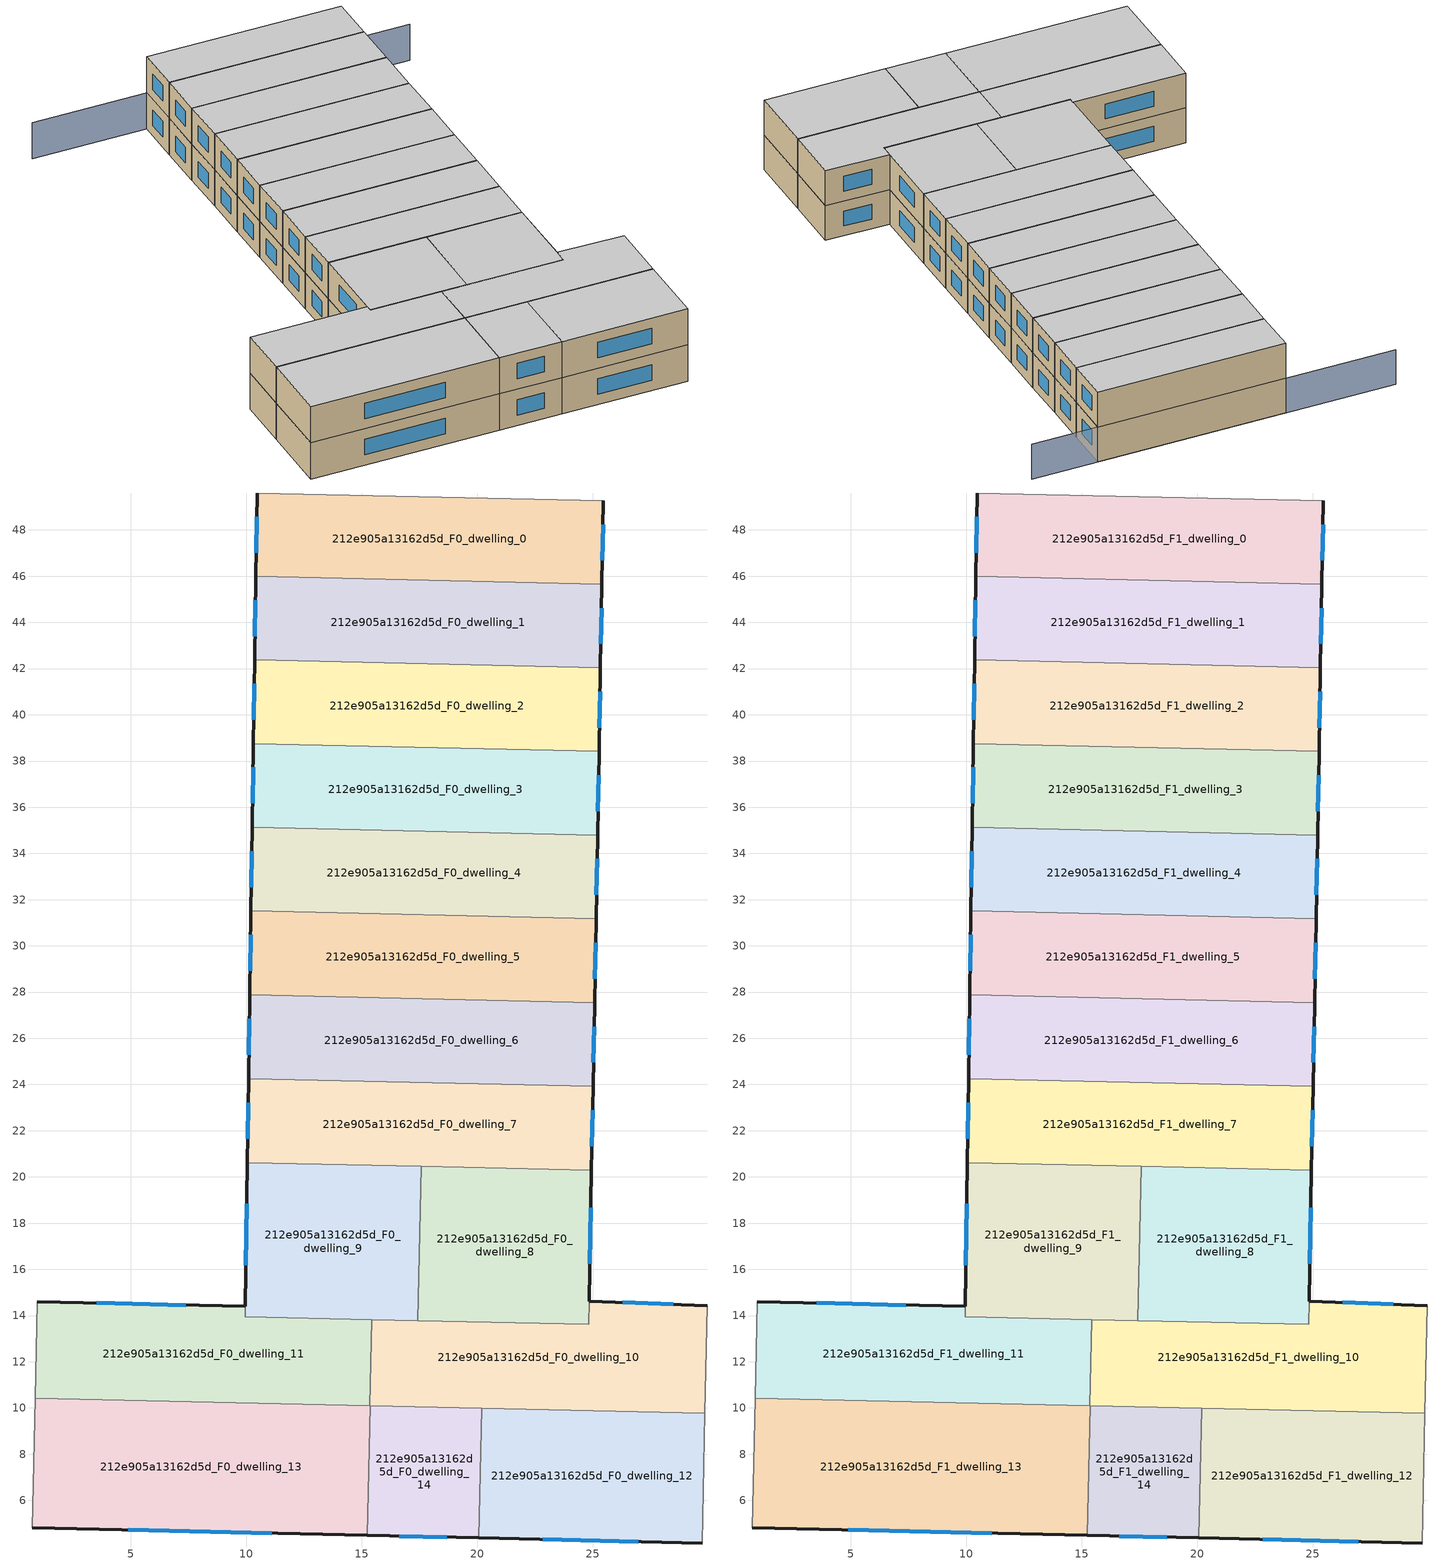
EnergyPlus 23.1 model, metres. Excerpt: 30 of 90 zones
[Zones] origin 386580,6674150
212e905a13162d5d_F0_dwelling_0
 floor ground (EU_floor_Construction): 25.47,49.26 25.4,45.65 10.42,45.99 10.47,49.6 z0
 wall outside (EU_wall_Construction): 10.47,49.6 10.42,45.99 / 25.4,45.65 25.47,49.26 z0:3
 wall to 212e905a13162d5d_F0_dwelling_1 (EU_wall_Construction): 10.42,45.99 25.4,45.65 z0:3
 wall adiabatic (EU_wall_Construction): 25.47,49.26 10.47,49.6 z0:3
 window (EU_Window_Construction): 10.46,48.57 10.43,47.02 / 25.42,46.68 25.45,48.23 z0.86:2.14
212e905a13162d5d_F0_dwelling_1
 floor ground (EU_floor_Construction): 25.4,45.65 25.34,42.03 10.37,42.37 10.42,45.99 z0
 wall outside (EU_wall_Construction): 10.42,45.99 10.37,42.37 / 25.34,42.03 25.4,45.65 z0:3
 wall to 212e905a13162d5d_F0_dwelling_2 (EU_wall_Construction): 10.37,42.37 25.34,42.03 z0:3
 window (EU_Window_Construction): 10.4,44.96 10.38,43.41 / 25.35,43.07 25.38,44.62 z0.86:2.14
212e905a13162d5d_F0_dwelling_10
 floor ground (EU_floor_Construction): 29.95,14.42 29.85,9.76 15.36,10.09 15.44,13.83 24.83,13.61 24.84,14.63 z0
 wall outside (EU_wall_Construction): 29.95,14.42 24.84,14.63 z0:3
 wall to 212e905a13162d5d_F0_dwelling_11 (EU_wall_Construction): 15.44,13.83 15.36,10.09 z0:3
 wall adiabatic (EU_wall_Construction): 29.85,9.76 29.95,14.42 z0:3
 wall to 212e905a13162d5d_F0_dwelling_12 (EU_wall_Construction): 20.2,9.98 29.85,9.76 z0:3
 wall to 212e905a13162d5d_F0_dwelling_8 (EU_wall_Construction): 24.82,13.61 17.44,13.78 / 24.84,14.63 24.83,13.61 z0:3
 wall to 212e905a13162d5d_F0_dwelling_14 (EU_wall_Construction): 15.36,10.09 20.2,9.98 z0:3
 wall to 212e905a13162d5d_F0_dwelling_9 (EU_wall_Construction): 17.44,13.78 15.44,13.83 z0:3
 window (EU_Window_Construction): 28.49,14.48 26.3,14.57 z0.86:2.14
212e905a13162d5d_F0_dwelling_11
 floor ground (EU_floor_Construction): 15.44,13.83 15.36,10.09 0.87,10.42 0.96,14.61 9.96,14.4 9.95,13.95 z0
 wall outside (EU_wall_Construction): 9.96,14.4 0.96,14.61 z0:3
 wall adiabatic (EU_wall_Construction): 0.96,14.61 0.87,10.42 z0:3
 wall to 212e905a13162d5d_F0_dwelling_9 (EU_wall_Construction): 9.95,13.95 9.96,14.4 / 15.44,13.83 9.96,13.95 z0:3
 wall to 212e905a13162d5d_F0_dwelling_13 (EU_wall_Construction): 0.87,10.42 15.36,10.09 z0:3
 window (EU_Window_Construction): 7.39,14.46 3.53,14.55 z0.86:2.14
212e905a13162d5d_F0_dwelling_12
 floor ground (EU_floor_Construction): 29.85,9.76 29.73,4.16 20.07,4.38 20.2,9.98 z0
 wall outside (EU_wall_Construction): 20.07,4.38 29.73,4.16 z0:3
 wall to 212e905a13162d5d_F0_dwelling_14 (EU_wall_Construction): 20.2,9.98 20.07,4.38 z0:3
 wall adiabatic (EU_wall_Construction): 29.73,4.16 29.85,9.76 z0:3
 window (EU_Window_Construction): 22.83,4.31 26.97,4.22 z0.86:2.14
212e905a13162d5d_F0_dwelling_13
 floor ground (EU_floor_Construction): 15.36,10.09 15.24,4.49 0.75,4.82 0.87,10.42 z0
 wall outside (EU_wall_Construction): 0.75,4.82 15.24,4.49 z0:3
 wall adiabatic (EU_wall_Construction): 0.87,10.42 0.75,4.82 z0:3
 wall to 212e905a13162d5d_F0_dwelling_14 (EU_wall_Construction): 15.24,4.49 15.36,10.09 z0:3
 window (EU_Window_Construction): 4.89,4.73 11.1,4.58 z0.86:2.14
212e905a13162d5d_F0_dwelling_14
 floor ground (EU_floor_Construction): 20.2,9.98 20.07,4.38 15.24,4.49 15.36,10.09 z0
 wall outside (EU_wall_Construction): 15.24,4.49 20.07,4.38 z0:3
 window (EU_Window_Construction): 16.62,4.46 18.69,4.41 z0.86:2.14
212e905a13162d5d_F0_dwelling_2
 floor ground (EU_floor_Construction): 25.34,42.03 25.27,38.42 10.31,38.76 10.37,42.37 z0
 wall outside (EU_wall_Construction): 10.37,42.37 10.31,38.76 / 25.27,38.42 25.34,42.03 z0:3
 wall to 212e905a13162d5d_F0_dwelling_3 (EU_wall_Construction): 10.31,38.76 25.27,38.42 z0:3
 window (EU_Window_Construction): 10.35,41.34 10.33,39.79 / 25.29,39.45 25.32,41 z0.86:2.14
212e905a13162d5d_F0_dwelling_3
 floor ground (EU_floor_Construction): 25.27,38.42 25.21,34.79 10.26,35.13 10.31,38.76 z0
 wall outside (EU_wall_Construction): 10.31,38.76 10.26,35.13 / 25.21,34.79 25.27,38.42 z0:3
 wall to 212e905a13162d5d_F0_dwelling_4 (EU_wall_Construction): 10.26,35.13 25.21,34.79 z0:3
 window (EU_Window_Construction): 10.3,37.72 10.28,36.17 / 25.23,35.83 25.25,37.38 z0.86:2.14
212e905a13162d5d_F0_dwelling_4
 floor ground (EU_floor_Construction): 25.21,34.79 25.14,31.17 10.21,31.51 10.26,35.13 z0
 wall outside (EU_wall_Construction): 10.26,35.13 10.21,31.51 / 25.14,31.17 25.21,34.79 z0:3
 wall to 212e905a13162d5d_F0_dwelling_5 (EU_wall_Construction): 10.21,31.51 25.14,31.17 z0:3
 window (EU_Window_Construction): 10.25,34.1 10.22,32.55 / 25.16,32.21 25.19,33.76 z0.86:2.14
212e905a13162d5d_F0_dwelling_5
 floor ground (EU_floor_Construction): 25.14,31.17 25.08,27.55 10.16,27.88 10.21,31.51 z0
 wall outside (EU_wall_Construction): 10.21,31.51 10.16,27.88 / 25.08,27.55 25.14,31.17 z0:3
 wall to 212e905a13162d5d_F0_dwelling_6 (EU_wall_Construction): 10.16,27.88 25.08,27.55 z0:3
 window (EU_Window_Construction): 10.19,30.48 10.17,28.92 / 25.1,28.58 25.12,30.14 z0.86:2.14
212e905a13162d5d_F0_dwelling_6
 floor ground (EU_floor_Construction): 25.08,27.55 25.01,23.92 10.1,24.25 10.16,27.88 z0
 wall outside (EU_wall_Construction): 10.16,27.88 10.1,24.25 / 25.01,23.92 25.08,27.55 z0:3
 wall to 212e905a13162d5d_F0_dwelling_7 (EU_wall_Construction): 10.1,24.25 25.01,23.92 z0:3
 window (EU_Window_Construction): 10.14,26.85 10.12,25.29 / 25.03,24.95 25.06,26.51 z0.86:2.14
212e905a13162d5d_F0_dwelling_7
 floor ground (EU_floor_Construction): 25.01,23.92 24.95,20.28 10.05,20.62 10.1,24.25 z0
 wall outside (EU_wall_Construction): 10.1,24.25 10.05,20.62 / 24.95,20.28 25.01,23.92 z0:3
 wall to 212e905a13162d5d_F0_dwelling_9 (EU_wall_Construction): 10.05,20.62 17.59,20.45 z0:3
 wall to 212e905a13162d5d_F0_dwelling_8 (EU_wall_Construction): 17.59,20.45 24.95,20.28 z0:3
 window (EU_Window_Construction): 10.09,23.22 10.06,21.66 / 24.96,21.32 24.99,22.88 z0.86:2.14
212e905a13162d5d_F0_dwelling_8
 floor ground (EU_floor_Construction): 24.95,20.28 24.82,13.61 17.44,13.78 17.59,20.45 z0
 wall outside (EU_wall_Construction): 24.85,14.63 24.95,20.28 z0:3
 wall to 212e905a13162d5d_F0_dwelling_9 (EU_wall_Construction): 17.59,20.45 17.44,13.78 z0:3
 window (EU_Window_Construction): 24.87,16.24 24.92,18.67 z0.86:2.14
212e905a13162d5d_F0_dwelling_9
 floor ground (EU_floor_Construction): 17.59,20.45 17.44,13.78 9.96,13.95 10.05,20.62 z0
 wall outside (EU_wall_Construction): 10.05,20.62 9.96,14.4 z0:3
 window (EU_Window_Construction): 10.02,18.84 9.99,16.18 z0.86:2.14
212e905a13162d5d_F1_dwelling_0
 floor to 212e905a13162d5d_F0_dwelling_0 (EU_floor_Construction): 25.47,49.26 25.4,45.65 10.42,45.99 10.47,49.6 z3
 wall outside (EU_wall_Construction): 10.47,49.6 10.42,45.99 / 25.4,45.65 25.47,49.26 z3:6
 wall to 212e905a13162d5d_F1_dwelling_1 (EU_wall_Construction): 10.42,45.99 25.4,45.65 z3:6
 wall adiabatic (EU_wall_Construction): 25.47,49.26 10.47,49.6 z3:6
 window (EU_Window_Construction): 10.46,48.57 10.43,47.02 / 25.42,46.68 25.45,48.23 z3.86:5.14
 ceiling to 212e905a13162d5d_F2_dwelling_0 (EU_floor_Construction): 25.4,45.65 25.47,49.26 10.47,49.6 10.42,45.99 z6
212e905a13162d5d_F1_dwelling_1
 floor to 212e905a13162d5d_F0_dwelling_1 (EU_floor_Construction): 25.4,45.65 25.34,42.03 10.37,42.37 10.42,45.99 z3
 wall outside (EU_wall_Construction): 10.42,45.99 10.37,42.37 / 25.34,42.03 25.4,45.65 z3:6
 wall to 212e905a13162d5d_F1_dwelling_2 (EU_wall_Construction): 10.37,42.37 25.34,42.03 z3:6
 window (EU_Window_Construction): 10.4,44.96 10.38,43.41 / 25.35,43.07 25.38,44.62 z3.86:5.14
 ceiling to 212e905a13162d5d_F2_dwelling_1 (EU_floor_Construction): 25.34,42.03 25.4,45.65 10.42,45.99 10.37,42.37 z6
212e905a13162d5d_F1_dwelling_10
 floor to 212e905a13162d5d_F0_dwelling_10 (EU_floor_Construction): 29.95,14.42 29.85,9.76 15.36,10.09 15.44,13.83 24.83,13.61 24.84,14.63 z3
 wall outside (EU_wall_Construction): 29.95,14.42 24.84,14.63 z3:6
 wall to 212e905a13162d5d_F1_dwelling_11 (EU_wall_Construction): 15.44,13.83 15.36,10.09 z3:6
 wall adiabatic (EU_wall_Construction): 29.85,9.76 29.95,14.42 z3:6
 wall to 212e905a13162d5d_F1_dwelling_12 (EU_wall_Construction): 20.2,9.98 29.85,9.76 z3:6
 wall to 212e905a13162d5d_F1_dwelling_8 (EU_wall_Construction): 24.82,13.61 17.44,13.78 / 24.84,14.63 24.83,13.61 z3:6
 wall to 212e905a13162d5d_F1_dwelling_14 (EU_wall_Construction): 15.36,10.09 20.2,9.98 z3:6
 wall to 212e905a13162d5d_F1_dwelling_9 (EU_wall_Construction): 17.44,13.78 15.44,13.83 z3:6
 window (EU_Window_Construction): 28.49,14.48 26.3,14.57 z3.86:5.14
 ceiling to 212e905a13162d5d_F2_dwelling_10 (EU_floor_Construction): 29.85,9.76 29.95,14.42 24.84,14.63 24.83,13.61 15.44,13.83 15.36,10.09 z6
212e905a13162d5d_F1_dwelling_11
 floor to 212e905a13162d5d_F0_dwelling_11 (EU_floor_Construction): 15.44,13.83 15.36,10.09 0.87,10.42 0.96,14.61 9.96,14.4 9.95,13.95 z3
 wall outside (EU_wall_Construction): 9.96,14.4 0.96,14.61 z3:6
 wall adiabatic (EU_wall_Construction): 0.96,14.61 0.87,10.42 z3:6
 wall to 212e905a13162d5d_F1_dwelling_9 (EU_wall_Construction): 9.95,13.95 9.96,14.4 / 15.44,13.83 9.96,13.95 z3:6
 wall to 212e905a13162d5d_F1_dwelling_13 (EU_wall_Construction): 0.87,10.42 15.36,10.09 z3:6
 window (EU_Window_Construction): 7.39,14.46 3.53,14.55 z3.86:5.14
 ceiling to 212e905a13162d5d_F2_dwelling_11 (EU_floor_Construction): 15.36,10.09 15.44,13.83 9.95,13.95 9.96,14.4 0.96,14.61 0.87,10.42 z6
212e905a13162d5d_F1_dwelling_12
 floor to 212e905a13162d5d_F0_dwelling_12 (EU_floor_Construction): 29.85,9.76 29.73,4.16 20.07,4.38 20.2,9.98 z3
 wall outside (EU_wall_Construction): 20.07,4.38 29.73,4.16 z3:6
 wall to 212e905a13162d5d_F1_dwelling_14 (EU_wall_Construction): 20.2,9.98 20.07,4.38 z3:6
 wall adiabatic (EU_wall_Construction): 29.73,4.16 29.85,9.76 z3:6
 window (EU_Window_Construction): 22.83,4.31 26.97,4.22 z3.86:5.14
 ceiling to 212e905a13162d5d_F2_dwelling_12 (EU_floor_Construction): 29.73,4.16 29.85,9.76 20.2,9.98 20.07,4.38 z6
212e905a13162d5d_F1_dwelling_13
 floor to 212e905a13162d5d_F0_dwelling_13 (EU_floor_Construction): 15.36,10.09 15.24,4.49 0.75,4.82 0.87,10.42 z3
 wall outside (EU_wall_Construction): 0.75,4.82 15.24,4.49 z3:6
 wall adiabatic (EU_wall_Construction): 0.87,10.42 0.75,4.82 z3:6
 wall to 212e905a13162d5d_F1_dwelling_14 (EU_wall_Construction): 15.24,4.49 15.36,10.09 z3:6
 window (EU_Window_Construction): 4.89,4.73 11.1,4.58 z3.86:5.14
 ceiling to 212e905a13162d5d_F2_dwelling_13 (EU_floor_Construction): 15.24,4.49 15.36,10.09 0.87,10.42 0.75,4.82 z6
212e905a13162d5d_F1_dwelling_14
 floor to 212e905a13162d5d_F0_dwelling_14 (EU_floor_Construction): 20.2,9.98 20.07,4.38 15.24,4.49 15.36,10.09 z3
 wall outside (EU_wall_Construction): 15.24,4.49 20.07,4.38 z3:6
 window (EU_Window_Construction): 16.62,4.46 18.69,4.41 z3.86:5.14
 ceiling to 212e905a13162d5d_F2_dwelling_14 (EU_floor_Construction): 20.07,4.38 20.2,9.98 15.36,10.09 15.24,4.49 z6
212e905a13162d5d_F1_dwelling_2
 floor to 212e905a13162d5d_F0_dwelling_2 (EU_floor_Construction): 25.34,42.03 25.27,38.42 10.31,38.76 10.37,42.37 z3
 wall outside (EU_wall_Construction): 10.37,42.37 10.31,38.76 / 25.27,38.42 25.34,42.03 z3:6
 wall to 212e905a13162d5d_F1_dwelling_3 (EU_wall_Construction): 10.31,38.76 25.27,38.42 z3:6
 window (EU_Window_Construction): 10.35,41.34 10.33,39.79 / 25.29,39.45 25.32,41 z3.86:5.14
 ceiling to 212e905a13162d5d_F2_dwelling_2 (EU_floor_Construction): 25.27,38.42 25.34,42.03 10.37,42.37 10.31,38.76 z6
212e905a13162d5d_F1_dwelling_3
 floor to 212e905a13162d5d_F0_dwelling_3 (EU_floor_Construction): 25.27,38.42 25.21,34.79 10.26,35.13 10.31,38.76 z3
 wall outside (EU_wall_Construction): 10.31,38.76 10.26,35.13 / 25.21,34.79 25.27,38.42 z3:6
 wall to 212e905a13162d5d_F1_dwelling_4 (EU_wall_Construction): 10.26,35.13 25.21,34.79 z3:6
 window (EU_Window_Construction): 10.3,37.72 10.28,36.17 / 25.23,35.83 25.25,37.38 z3.86:5.14
 ceiling to 212e905a13162d5d_F2_dwelling_3 (EU_floor_Construction): 25.21,34.79 25.27,38.42 10.31,38.76 10.26,35.13 z6
212e905a13162d5d_F1_dwelling_4
 floor to 212e905a13162d5d_F0_dwelling_4 (EU_floor_Construction): 25.21,34.79 25.14,31.17 10.21,31.51 10.26,35.13 z3
 wall outside (EU_wall_Construction): 10.26,35.13 10.21,31.51 / 25.14,31.17 25.21,34.79 z3:6
 wall to 212e905a13162d5d_F1_dwelling_5 (EU_wall_Construction): 10.21,31.51 25.14,31.17 z3:6
 window (EU_Window_Construction): 10.25,34.1 10.22,32.55 / 25.16,32.21 25.19,33.76 z3.86:5.14
 ceiling to 212e905a13162d5d_F2_dwelling_4 (EU_floor_Construction): 25.14,31.17 25.21,34.79 10.26,35.13 10.21,31.51 z6
212e905a13162d5d_F1_dwelling_5
 floor to 212e905a13162d5d_F0_dwelling_5 (EU_floor_Construction): 25.14,31.17 25.08,27.55 10.16,27.88 10.21,31.51 z3
 wall outside (EU_wall_Construction): 10.21,31.51 10.16,27.88 / 25.08,27.55 25.14,31.17 z3:6
 wall to 212e905a13162d5d_F1_dwelling_6 (EU_wall_Construction): 10.16,27.88 25.08,27.55 z3:6
 window (EU_Window_Construction): 10.19,30.48 10.17,28.92 / 25.1,28.58 25.12,30.14 z3.86:5.14
 ceiling to 212e905a13162d5d_F2_dwelling_5 (EU_floor_Construction): 25.08,27.55 25.14,31.17 10.21,31.51 10.16,27.88 z6
212e905a13162d5d_F1_dwelling_6
 floor to 212e905a13162d5d_F0_dwelling_6 (EU_floor_Construction): 25.08,27.55 25.01,23.92 10.1,24.25 10.16,27.88 z3
 wall outside (EU_wall_Construction): 10.16,27.88 10.1,24.25 / 25.01,23.92 25.08,27.55 z3:6
 wall to 212e905a13162d5d_F1_dwelling_7 (EU_wall_Construction): 10.1,24.25 25.01,23.92 z3:6
 window (EU_Window_Construction): 10.14,26.85 10.12,25.29 / 25.03,24.95 25.06,26.51 z3.86:5.14
 ceiling to 212e905a13162d5d_F2_dwelling_6 (EU_floor_Construction): 25.01,23.92 25.08,27.55 10.16,27.88 10.1,24.25 z6
212e905a13162d5d_F1_dwelling_7
 floor to 212e905a13162d5d_F0_dwelling_7 (EU_floor_Construction): 25.01,23.92 24.95,20.28 10.05,20.62 10.1,24.25 z3
 wall outside (EU_wall_Construction): 10.1,24.25 10.05,20.62 / 24.95,20.28 25.01,23.92 z3:6
 wall to 212e905a13162d5d_F1_dwelling_9 (EU_wall_Construction): 10.05,20.62 17.59,20.45 z3:6
 wall to 212e905a13162d5d_F1_dwelling_8 (EU_wall_Construction): 17.59,20.45 24.95,20.28 z3:6
 window (EU_Window_Construction): 10.09,23.22 10.06,21.66 / 24.96,21.32 24.99,22.88 z3.86:5.14
 ceiling to 212e905a13162d5d_F2_dwelling_7 (EU_floor_Construction): 24.95,20.28 25.01,23.92 10.1,24.25 10.05,20.62 z6
212e905a13162d5d_F1_dwelling_8
 floor to 212e905a13162d5d_F0_dwelling_8 (EU_floor_Construction): 24.95,20.28 24.82,13.61 17.44,13.78 17.59,20.45 z3
 wall outside (EU_wall_Construction): 24.85,14.63 24.95,20.28 z3:6
 wall to 212e905a13162d5d_F1_dwelling_9 (EU_wall_Construction): 17.59,20.45 17.44,13.78 z3:6
 window (EU_Window_Construction): 24.87,16.24 24.92,18.67 z3.86:5.14
 ceiling to 212e905a13162d5d_F2_dwelling_8 (EU_floor_Construction): 24.82,13.61 24.95,20.28 17.59,20.45 17.44,13.78 z6
212e905a13162d5d_F1_dwelling_9
 floor to 212e905a13162d5d_F0_dwelling_9 (EU_floor_Construction): 17.59,20.45 17.44,13.78 9.96,13.95 10.05,20.62 z3
 wall outside (EU_wall_Construction): 10.05,20.62 9.96,14.4 z3:6
 window (EU_Window_Construction): 10.02,18.84 9.99,16.18 z3.86:5.14
 ceiling to 212e905a13162d5d_F2_dwelling_9 (EU_floor_Construction): 17.44,13.78 17.59,20.45 10.05,20.62 9.96,13.95 z6
shading: 30.73,49.14 1.69,49.8 z0:3
[Building]
EU S2 Campaign: North Axis=0; Terrain=City; Solar Distribution=FullExterior
[Site:Location]
Helsinki-Vantaa.AP: Latitude=60.317; Longitude=24.963; Time Zone=2; Elevation=54.6
[SizingPeriod:WeatherFileDays]
AnnualSizingPeriod: Begin Month=1; Begin Day of Month=1; End Month=12; End Day of Month=31; Day of Week for Start Day=Monday; Use Weather File Daylight Saving Period=No; Use Weather File Rain and Snow Indicators=No
[MATERIAL]
EU_InternalMass_Material: Roughness=MediumRough; Thickness=0.1; Conductivity=1; Density=1800; Specific Heat=900; Thermal Absorptance=0.9; Solar Absorptance=0.7; Visible Absorptance=0.7
[MATERIAL:NOMASS] Roughness=MediumRough; Thermal Absorptance=0.9; Solar Absorptance=0.7; Visible Absorptance=0.7
Name | Thermal Resistance
EU_wall_NoMass | 1.10183
EU_floor_NoMass | 1.70606
[WINDOWMATERIAL:SIMPLEGLAZINGSYSTEM]
EU_Window_SimpleGlazing: UFactor=3.11035; Solar Heat Gain Coefficient=0.8; Visible Transmittance=0.8
[CONSTRUCTION]
EU_wall_Construction: EU_wall_NoMass
EU_floor_Construction: EU_floor_NoMass
EU_Window_Construction: EU_Window_SimpleGlazing
EU_InternalMass_Construction: EU_InternalMass_Material
[ZONE] Type=1; Multiplier=1; Ceiling Height=autocalculate; Floor Area=autocalculate; Part of Total Floor Area=Yes
Name | Volume
212e905a13162d5d_F0_dwelling_0; 212e905a13162d5d_F1_dwelling_0 | 162.437
212e905a13162d5d_F0_dwelling_1; 212e905a13162d5d_F1_dwelling_1 | 162.502
212e905a13162d5d_F0_dwelling_10; 212e905a13162d5d_F1_dwelling_10 | 177.281
212e905a13162d5d_F0_dwelling_11; 212e905a13162d5d_F1_dwelling_11 | 174.551
212e905a13162d5d_F0_dwelling_12; 212e905a13162d5d_F1_dwelling_12 | 162.447
212e905a13162d5d_F0_dwelling_13; 212e905a13162d5d_F1_dwelling_13 | 243.593
212e905a13162d5d_F0_dwelling_14; 212e905a13162d5d_F1_dwelling_14 | 81.2791
212e905a13162d5d_F0_dwelling_2; 212e905a13162d5d_F1_dwelling_2 | 162.439
212e905a13162d5d_F0_dwelling_3; 212e905a13162d5d_F1_dwelling_3 | 162.488
212e905a13162d5d_F0_dwelling_4; 212e905a13162d5d_F1_dwelling_4 | 162.444
212e905a13162d5d_F0_dwelling_5; 212e905a13162d5d_F1_dwelling_5 | 162.469
212e905a13162d5d_F0_dwelling_6; 212e905a13162d5d_F1_dwelling_6 | 162.495
212e905a13162d5d_F0_dwelling_7; 212e905a13162d5d_F1_dwelling_7 | 162.443
212e905a13162d5d_F0_dwelling_8; 212e905a13162d5d_F1_dwelling_8 | 147.595
212e905a13162d5d_F0_dwelling_9; 212e905a13162d5d_F1_dwelling_9 | 150.319
[INTERNALMASS] Construction=EU_InternalMass_Construction
Name | Zone or ZoneList | Surface Area
212e905a13162d5d_F0_dwelling_0_EU_InternalMass | 212e905a13162d5d_F0_dwelling_0 | 54.1454
212e905a13162d5d_F0_dwelling_1_EU_InternalMass | 212e905a13162d5d_F0_dwelling_1 | 54.1675
212e905a13162d5d_F0_dwelling_2_EU_InternalMass | 212e905a13162d5d_F0_dwelling_2 | 54.1465
212e905a13162d5d_F0_dwelling_3_EU_InternalMass | 212e905a13162d5d_F0_dwelling_3 | 54.1629
212e905a13162d5d_F0_dwelling_4_EU_InternalMass | 212e905a13162d5d_F0_dwelling_4 | 54.1477
212e905a13162d5d_F0_dwelling_5_EU_InternalMass | 212e905a13162d5d_F0_dwelling_5 | 54.1564
212e905a13162d5d_F0_dwelling_6_EU_InternalMass | 212e905a13162d5d_F0_dwelling_6 | 54.1651
212e905a13162d5d_F0_dwelling_7_EU_InternalMass | 212e905a13162d5d_F0_dwelling_7 | 54.1477
212e905a13162d5d_F0_dwelling_8_EU_InternalMass | 212e905a13162d5d_F0_dwelling_8 | 49.2141
212e905a13162d5d_F0_dwelling_9_EU_InternalMass | 212e905a13162d5d_F0_dwelling_9 | 50.1246
212e905a13162d5d_F0_dwelling_10_EU_InternalMass | 212e905a13162d5d_F0_dwelling_10 | 59.0933
212e905a13162d5d_F0_dwelling_11_EU_InternalMass | 212e905a13162d5d_F0_dwelling_11 | 58.183
212e905a13162d5d_F0_dwelling_12_EU_InternalMass | 212e905a13162d5d_F0_dwelling_12 | 54.1489
212e905a13162d5d_F0_dwelling_13_EU_InternalMass | 212e905a13162d5d_F0_dwelling_13 | 81.1975
212e905a13162d5d_F0_dwelling_14_EU_InternalMass | 212e905a13162d5d_F0_dwelling_14 | 27.1068
212e905a13162d5d_F1_dwelling_0_EU_InternalMass | 212e905a13162d5d_F1_dwelling_0 | 54.1454
212e905a13162d5d_F1_dwelling_1_EU_InternalMass | 212e905a13162d5d_F1_dwelling_1 | 54.1675
212e905a13162d5d_F1_dwelling_2_EU_InternalMass | 212e905a13162d5d_F1_dwelling_2 | 54.1465
212e905a13162d5d_F1_dwelling_3_EU_InternalMass | 212e905a13162d5d_F1_dwelling_3 | 54.1629
212e905a13162d5d_F1_dwelling_4_EU_InternalMass | 212e905a13162d5d_F1_dwelling_4 | 54.1477
212e905a13162d5d_F1_dwelling_5_EU_InternalMass | 212e905a13162d5d_F1_dwelling_5 | 54.1564
212e905a13162d5d_F1_dwelling_6_EU_InternalMass | 212e905a13162d5d_F1_dwelling_6 | 54.1651
212e905a13162d5d_F1_dwelling_7_EU_InternalMass | 212e905a13162d5d_F1_dwelling_7 | 54.1477
212e905a13162d5d_F1_dwelling_8_EU_InternalMass | 212e905a13162d5d_F1_dwelling_8 | 49.2141
212e905a13162d5d_F1_dwelling_9_EU_InternalMass | 212e905a13162d5d_F1_dwelling_9 | 50.1246
212e905a13162d5d_F1_dwelling_10_EU_InternalMass | 212e905a13162d5d_F1_dwelling_10 | 59.0933
212e905a13162d5d_F1_dwelling_11_EU_InternalMass | 212e905a13162d5d_F1_dwelling_11 | 58.183
212e905a13162d5d_F1_dwelling_12_EU_InternalMass | 212e905a13162d5d_F1_dwelling_12 | 54.1489
212e905a13162d5d_F1_dwelling_13_EU_InternalMass | 212e905a13162d5d_F1_dwelling_13 | 81.1975
212e905a13162d5d_F1_dwelling_14_EU_InternalMass | 212e905a13162d5d_F1_dwelling_14 | 27.1068
[OTHEREQUIPMENT] Fuel Type=Electricity; Design Level Calculation Method=Watts/Area; Power per Zone Floor Area=1; Fraction Latent=0; Fraction Radiant=0; Fraction Lost=0; Carbon Dioxide Generation Rate=0; EndUse Subcategory=EU_Step8_InternalGains
Name | Zone or ZoneList or Space or SpaceList | Schedule
EU_Step8_InternalGain_212e905a13162d5d_F0_dwelling_0_f000 | 212e905a13162d5d_F0_dwelling_0 | EU_Step8_GainSchedule_212e905a13162d5d_F0_dwelling_0_f000
EU_Step8_InternalGain_212e905a13162d5d_F0_dwelling_1_f000 | 212e905a13162d5d_F0_dwelling_1 | EU_Step8_GainSchedule_212e905a13162d5d_F0_dwelling_1_f000
EU_Step8_InternalGain_212e905a13162d5d_F0_dwelling_2_f000 | 212e905a13162d5d_F0_dwelling_2 | EU_Step8_GainSchedule_212e905a13162d5d_F0_dwelling_2_f000
EU_Step8_InternalGain_212e905a13162d5d_F0_dwelling_3_f000 | 212e905a13162d5d_F0_dwelling_3 | EU_Step8_GainSchedule_212e905a13162d5d_F0_dwelling_3_f000
EU_Step8_InternalGain_212e905a13162d5d_F0_dwelling_4_f000 | 212e905a13162d5d_F0_dwelling_4 | EU_Step8_GainSchedule_212e905a13162d5d_F0_dwelling_4_f000
EU_Step8_InternalGain_212e905a13162d5d_F0_dwelling_5_f000 | 212e905a13162d5d_F0_dwelling_5 | EU_Step8_GainSchedule_212e905a13162d5d_F0_dwelling_5_f000
EU_Step8_InternalGain_212e905a13162d5d_F0_dwelling_6_f000 | 212e905a13162d5d_F0_dwelling_6 | EU_Step8_GainSchedule_212e905a13162d5d_F0_dwelling_6_f000
EU_Step8_InternalGain_212e905a13162d5d_F0_dwelling_7_f000 | 212e905a13162d5d_F0_dwelling_7 | EU_Step8_GainSchedule_212e905a13162d5d_F0_dwelling_7_f000
EU_Step8_InternalGain_212e905a13162d5d_F0_dwelling_8_f000 | 212e905a13162d5d_F0_dwelling_8 | EU_Step8_GainSchedule_212e905a13162d5d_F0_dwelling_8_f000
EU_Step8_InternalGain_212e905a13162d5d_F0_dwelling_9_f000 | 212e905a13162d5d_F0_dwelling_9 | EU_Step8_GainSchedule_212e905a13162d5d_F0_dwelling_9_f000
EU_Step8_InternalGain_212e905a13162d5d_F0_dwelling_10_f000 | 212e905a13162d5d_F0_dwelling_10 | EU_Step8_GainSchedule_212e905a13162d5d_F0_dwelling_10_f000
EU_Step8_InternalGain_212e905a13162d5d_F0_dwelling_11_f000 | 212e905a13162d5d_F0_dwelling_11 | EU_Step8_GainSchedule_212e905a13162d5d_F0_dwelling_11_f000
EU_Step8_InternalGain_212e905a13162d5d_F0_dwelling_12_f000 | 212e905a13162d5d_F0_dwelling_12 | EU_Step8_GainSchedule_212e905a13162d5d_F0_dwelling_12_f000
EU_Step8_InternalGain_212e905a13162d5d_F0_dwelling_13_f000 | 212e905a13162d5d_F0_dwelling_13 | EU_Step8_GainSchedule_212e905a13162d5d_F0_dwelling_13_f000
EU_Step8_InternalGain_212e905a13162d5d_F0_dwelling_14_f000 | 212e905a13162d5d_F0_dwelling_14 | EU_Step8_GainSchedule_212e905a13162d5d_F0_dwelling_14_f000
EU_Step8_InternalGain_212e905a13162d5d_F1_dwelling_0_f000 | 212e905a13162d5d_F1_dwelling_0 | EU_Step8_GainSchedule_212e905a13162d5d_F1_dwelling_0_f000
EU_Step8_InternalGain_212e905a13162d5d_F1_dwelling_1_f000 | 212e905a13162d5d_F1_dwelling_1 | EU_Step8_GainSchedule_212e905a13162d5d_F1_dwelling_1_f000
EU_Step8_InternalGain_212e905a13162d5d_F1_dwelling_2_f000 | 212e905a13162d5d_F1_dwelling_2 | EU_Step8_GainSchedule_212e905a13162d5d_F1_dwelling_2_f000
EU_Step8_InternalGain_212e905a13162d5d_F1_dwelling_3_f000 | 212e905a13162d5d_F1_dwelling_3 | EU_Step8_GainSchedule_212e905a13162d5d_F1_dwelling_3_f000
EU_Step8_InternalGain_212e905a13162d5d_F1_dwelling_4_f000 | 212e905a13162d5d_F1_dwelling_4 | EU_Step8_GainSchedule_212e905a13162d5d_F1_dwelling_4_f000
EU_Step8_InternalGain_212e905a13162d5d_F1_dwelling_5_f000 | 212e905a13162d5d_F1_dwelling_5 | EU_Step8_GainSchedule_212e905a13162d5d_F1_dwelling_5_f000
EU_Step8_InternalGain_212e905a13162d5d_F1_dwelling_6_f000 | 212e905a13162d5d_F1_dwelling_6 | EU_Step8_GainSchedule_212e905a13162d5d_F1_dwelling_6_f000
EU_Step8_InternalGain_212e905a13162d5d_F1_dwelling_7_f000 | 212e905a13162d5d_F1_dwelling_7 | EU_Step8_GainSchedule_212e905a13162d5d_F1_dwelling_7_f000
EU_Step8_InternalGain_212e905a13162d5d_F1_dwelling_8_f000 | 212e905a13162d5d_F1_dwelling_8 | EU_Step8_GainSchedule_212e905a13162d5d_F1_dwelling_8_f000
EU_Step8_InternalGain_212e905a13162d5d_F1_dwelling_9_f000 | 212e905a13162d5d_F1_dwelling_9 | EU_Step8_GainSchedule_212e905a13162d5d_F1_dwelling_9_f000
EU_Step8_InternalGain_212e905a13162d5d_F1_dwelling_10_f000 | 212e905a13162d5d_F1_dwelling_10 | EU_Step8_GainSchedule_212e905a13162d5d_F1_dwelling_10_f000
EU_Step8_InternalGain_212e905a13162d5d_F1_dwelling_11_f000 | 212e905a13162d5d_F1_dwelling_11 | EU_Step8_GainSchedule_212e905a13162d5d_F1_dwelling_11_f000
EU_Step8_InternalGain_212e905a13162d5d_F1_dwelling_12_f000 | 212e905a13162d5d_F1_dwelling_12 | EU_Step8_GainSchedule_212e905a13162d5d_F1_dwelling_12_f000
EU_Step8_InternalGain_212e905a13162d5d_F1_dwelling_13_f000 | 212e905a13162d5d_F1_dwelling_13 | EU_Step8_GainSchedule_212e905a13162d5d_F1_dwelling_13_f000
EU_Step8_InternalGain_212e905a13162d5d_F1_dwelling_14_f000 | 212e905a13162d5d_F1_dwelling_14 | EU_Step8_GainSchedule_212e905a13162d5d_F1_dwelling_14_f000
[ZONEVENTILATION:DESIGNFLOWRATE] Schedule=EU_AlwaysOn; Design Flow Rate Calculation Method=AirChanges/Hour; Air Changes per Hour=0.756316; Ventilation Type=Natural; Fan Pressure Rise=0; Fan Total Efficiency=1; Constant Term Coefficient=1; Temperature Term Coefficient=0; Velocity Term Coefficient=0; Velocity Squared Term Coefficient=0; Minimum Indoor Temperature=-100; Maximum Indoor Temperature=100; Delta Temperature=-100; Minimum Outdoor Temperature=-100; Maximum Outdoor Temperature=100; Maximum Wind Speed=40
Name | Zone or ZoneList or Space or SpaceList
EU_ConstantAir_212e905a13162d5d_F0_dwelling_0 | 212e905a13162d5d_F0_dwelling_0
EU_ConstantAir_212e905a13162d5d_F0_dwelling_1 | 212e905a13162d5d_F0_dwelling_1
EU_ConstantAir_212e905a13162d5d_F0_dwelling_2 | 212e905a13162d5d_F0_dwelling_2
EU_ConstantAir_212e905a13162d5d_F0_dwelling_3 | 212e905a13162d5d_F0_dwelling_3
EU_ConstantAir_212e905a13162d5d_F0_dwelling_4 | 212e905a13162d5d_F0_dwelling_4
EU_ConstantAir_212e905a13162d5d_F0_dwelling_5 | 212e905a13162d5d_F0_dwelling_5
EU_ConstantAir_212e905a13162d5d_F0_dwelling_6 | 212e905a13162d5d_F0_dwelling_6
EU_ConstantAir_212e905a13162d5d_F0_dwelling_7 | 212e905a13162d5d_F0_dwelling_7
EU_ConstantAir_212e905a13162d5d_F0_dwelling_8 | 212e905a13162d5d_F0_dwelling_8
EU_ConstantAir_212e905a13162d5d_F0_dwelling_9 | 212e905a13162d5d_F0_dwelling_9
EU_ConstantAir_212e905a13162d5d_F0_dwelling_10 | 212e905a13162d5d_F0_dwelling_10
EU_ConstantAir_212e905a13162d5d_F0_dwelling_11 | 212e905a13162d5d_F0_dwelling_11
EU_ConstantAir_212e905a13162d5d_F0_dwelling_12 | 212e905a13162d5d_F0_dwelling_12
EU_ConstantAir_212e905a13162d5d_F0_dwelling_13 | 212e905a13162d5d_F0_dwelling_13
EU_ConstantAir_212e905a13162d5d_F0_dwelling_14 | 212e905a13162d5d_F0_dwelling_14
EU_ConstantAir_212e905a13162d5d_F1_dwelling_0 | 212e905a13162d5d_F1_dwelling_0
EU_ConstantAir_212e905a13162d5d_F1_dwelling_1 | 212e905a13162d5d_F1_dwelling_1
EU_ConstantAir_212e905a13162d5d_F1_dwelling_2 | 212e905a13162d5d_F1_dwelling_2
EU_ConstantAir_212e905a13162d5d_F1_dwelling_3 | 212e905a13162d5d_F1_dwelling_3
EU_ConstantAir_212e905a13162d5d_F1_dwelling_4 | 212e905a13162d5d_F1_dwelling_4
EU_ConstantAir_212e905a13162d5d_F1_dwelling_5 | 212e905a13162d5d_F1_dwelling_5
EU_ConstantAir_212e905a13162d5d_F1_dwelling_6 | 212e905a13162d5d_F1_dwelling_6
EU_ConstantAir_212e905a13162d5d_F1_dwelling_7 | 212e905a13162d5d_F1_dwelling_7
EU_ConstantAir_212e905a13162d5d_F1_dwelling_8 | 212e905a13162d5d_F1_dwelling_8
EU_ConstantAir_212e905a13162d5d_F1_dwelling_9 | 212e905a13162d5d_F1_dwelling_9
EU_ConstantAir_212e905a13162d5d_F1_dwelling_10 | 212e905a13162d5d_F1_dwelling_10
EU_ConstantAir_212e905a13162d5d_F1_dwelling_11 | 212e905a13162d5d_F1_dwelling_11
EU_ConstantAir_212e905a13162d5d_F1_dwelling_12 | 212e905a13162d5d_F1_dwelling_12
EU_ConstantAir_212e905a13162d5d_F1_dwelling_13 | 212e905a13162d5d_F1_dwelling_13
EU_ConstantAir_212e905a13162d5d_F1_dwelling_14 | 212e905a13162d5d_F1_dwelling_14
[HVACTEMPLATE:THERMOSTAT] Constant Heating Setpoint=20; Constant Cooling Setpoint=50
EU_HeatOnly_212e905a13162d5d_F0_dwelling_0; EU_HeatOnly_212e905a13162d5d_F0_dwelling_1; EU_HeatOnly_212e905a13162d5d_F0_dwelling_2; EU_HeatOnly_212e905a13162d5d_F0_dwelling_3; EU_HeatOnly_212e905a13162d5d_F0_dwelling_4; EU_HeatOnly_212e905a13162d5d_F0_dwelling_5; EU_HeatOnly_212e905a13162d5d_F0_dwelling_6; EU_HeatOnly_212e905a13162d5d_F0_dwelling_7; EU_HeatOnly_212e905a13162d5d_F0_dwelling_8; EU_HeatOnly_212e905a13162d5d_F0_dwelling_9; EU_HeatOnly_212e905a13162d5d_F0_dwelling_10; EU_HeatOnly_212e905a13162d5d_F0_dwelling_11; EU_HeatOnly_212e905a13162d5d_F0_dwelling_12; EU_HeatOnly_212e905a13162d5d_F0_dwelling_13; EU_HeatOnly_212e905a13162d5d_F0_dwelling_14; EU_HeatOnly_212e905a13162d5d_F1_dwelling_0; EU_HeatOnly_212e905a13162d5d_F1_dwelling_1; EU_HeatOnly_212e905a13162d5d_F1_dwelling_2; EU_HeatOnly_212e905a13162d5d_F1_dwelling_3; EU_HeatOnly_212e905a13162d5d_F1_dwelling_4; EU_HeatOnly_212e905a13162d5d_F1_dwelling_5; EU_HeatOnly_212e905a13162d5d_F1_dwelling_6; EU_HeatOnly_212e905a13162d5d_F1_dwelling_7; EU_HeatOnly_212e905a13162d5d_F1_dwelling_8; EU_HeatOnly_212e905a13162d5d_F1_dwelling_9; EU_HeatOnly_212e905a13162d5d_F1_dwelling_10; EU_HeatOnly_212e905a13162d5d_F1_dwelling_11; EU_HeatOnly_212e905a13162d5d_F1_dwelling_12; EU_HeatOnly_212e905a13162d5d_F1_dwelling_13; EU_HeatOnly_212e905a13162d5d_F1_dwelling_14; EU_HeatOnly_212e905a13162d5d_F2_dwelling_0; EU_HeatOnly_212e905a13162d5d_F2_dwelling_1; EU_HeatOnly_212e905a13162d5d_F2_dwelling_2; EU_HeatOnly_212e905a13162d5d_F2_dwelling_3; EU_HeatOnly_212e905a13162d5d_F2_dwelling_4; EU_HeatOnly_212e905a13162d5d_F2_dwelling_5; EU_HeatOnly_212e905a13162d5d_F2_dwelling_6; EU_HeatOnly_212e905a13162d5d_F2_dwelling_7; EU_HeatOnly_212e905a13162d5d_F2_dwelling_8; EU_HeatOnly_212e905a13162d5d_F2_dwelling_9; EU_HeatOnly_212e905a13162d5d_F2_dwelling_10; EU_HeatOnly_212e905a13162d5d_F2_dwelling_11; EU_HeatOnly_212e905a13162d5d_F2_dwelling_12; EU_HeatOnly_212e905a13162d5d_F2_dwelling_13; EU_HeatOnly_212e905a13162d5d_F2_dwelling_14; EU_HeatOnly_212e905a13162d5d_F3_dwelling_0; EU_HeatOnly_212e905a13162d5d_F3_dwelling_1; EU_HeatOnly_212e905a13162d5d_F3_dwelling_2; EU_HeatOnly_212e905a13162d5d_F3_dwelling_3; EU_HeatOnly_212e905a13162d5d_F3_dwelling_4; EU_HeatOnly_212e905a13162d5d_F3_dwelling_5; EU_HeatOnly_212e905a13162d5d_F3_dwelling_6; EU_HeatOnly_212e905a13162d5d_F3_dwelling_7; EU_HeatOnly_212e905a13162d5d_F3_dwelling_8; EU_HeatOnly_212e905a13162d5d_F3_dwelling_9; EU_HeatOnly_212e905a13162d5d_F3_dwelling_10; EU_HeatOnly_212e905a13162d5d_F3_dwelling_11; EU_HeatOnly_212e905a13162d5d_F3_dwelling_12; EU_HeatOnly_212e905a13162d5d_F3_dwelling_13; EU_HeatOnly_212e905a13162d5d_F3_dwelling_14; EU_HeatOnly_212e905a13162d5d_F4_dwelling_0; EU_HeatOnly_212e905a13162d5d_F4_dwelling_1; EU_HeatOnly_212e905a13162d5d_F4_dwelling_2; EU_HeatOnly_212e905a13162d5d_F4_dwelling_3; EU_HeatOnly_212e905a13162d5d_F4_dwelling_4; EU_HeatOnly_212e905a13162d5d_F4_dwelling_5; EU_HeatOnly_212e905a13162d5d_F4_dwelling_6; EU_HeatOnly_212e905a13162d5d_F4_dwelling_7; EU_HeatOnly_212e905a13162d5d_F4_dwelling_8; EU_HeatOnly_212e905a13162d5d_F4_dwelling_9; EU_HeatOnly_212e905a13162d5d_F4_dwelling_10; EU_HeatOnly_212e905a13162d5d_F4_dwelling_11; EU_HeatOnly_212e905a13162d5d_F4_dwelling_12; EU_HeatOnly_212e905a13162d5d_F4_dwelling_13; EU_HeatOnly_212e905a13162d5d_F4_dwelling_14; EU_HeatOnly_212e905a13162d5d_F5_dwelling_0; EU_HeatOnly_212e905a13162d5d_F5_dwelling_1; EU_HeatOnly_212e905a13162d5d_F5_dwelling_2; EU_HeatOnly_212e905a13162d5d_F5_dwelling_3; EU_HeatOnly_212e905a13162d5d_F5_dwelling_4; EU_HeatOnly_212e905a13162d5d_F5_dwelling_5; EU_HeatOnly_212e905a13162d5d_F5_dwelling_6; EU_HeatOnly_212e905a13162d5d_F5_dwelling_7; EU_HeatOnly_212e905a13162d5d_F5_dwelling_8; EU_HeatOnly_212e905a13162d5d_F5_dwelling_9; EU_HeatOnly_212e905a13162d5d_F5_dwelling_10; EU_HeatOnly_212e905a13162d5d_F5_dwelling_11; EU_HeatOnly_212e905a13162d5d_F5_dwelling_12; EU_HeatOnly_212e905a13162d5d_F5_dwelling_13; EU_HeatOnly_212e905a13162d5d_F5_dwelling_14
[HVACTEMPLATE:ZONE:IDEALLOADSAIRSYSTEM] System Availability Schedule=EU_AlwaysOn; Maximum Heating Supply Air Temperature=50; Minimum Cooling Supply Air Temperature=13; Maximum Heating Supply Air Humidity Ratio=0.0156; Minimum Cooling Supply Air Humidity Ratio=0.0077; Heating Limit=NoLimit; Cooling Limit=NoLimit; Heating Availability Schedule=EU_AlwaysOn; Cooling Availability Schedule=EU_CoolingOff; Dehumidification Control Type=ConstantSensibleHeatRatio; Cooling Sensible Heat Ratio=0.7; Dehumidification Setpoint=60; Humidification Control Type=None; Humidification Setpoint=30; Outdoor Air Method=None; Outdoor Air Flow Rate per Person=0.00944; Outdoor Air Flow Rate per Zone Floor Area=0; Outdoor Air Flow Rate per Zone=0; Demand Controlled Ventilation Type=None; Outdoor Air Economizer Type=NoEconomizer; Heat Recovery Type=None; Sensible Heat Recovery Effectiveness=0.7; Latent Heat Recovery Effectiveness=0.65
Name | Template Thermostat
212e905a13162d5d_F0_dwelling_0 | EU_HeatOnly_212e905a13162d5d_F0_dwelling_0
212e905a13162d5d_F0_dwelling_1 | EU_HeatOnly_212e905a13162d5d_F0_dwelling_1
212e905a13162d5d_F0_dwelling_2 | EU_HeatOnly_212e905a13162d5d_F0_dwelling_2
212e905a13162d5d_F0_dwelling_3 | EU_HeatOnly_212e905a13162d5d_F0_dwelling_3
212e905a13162d5d_F0_dwelling_4 | EU_HeatOnly_212e905a13162d5d_F0_dwelling_4
212e905a13162d5d_F0_dwelling_5 | EU_HeatOnly_212e905a13162d5d_F0_dwelling_5
212e905a13162d5d_F0_dwelling_6 | EU_HeatOnly_212e905a13162d5d_F0_dwelling_6
212e905a13162d5d_F0_dwelling_7 | EU_HeatOnly_212e905a13162d5d_F0_dwelling_7
212e905a13162d5d_F0_dwelling_8 | EU_HeatOnly_212e905a13162d5d_F0_dwelling_8
212e905a13162d5d_F0_dwelling_9 | EU_HeatOnly_212e905a13162d5d_F0_dwelling_9
212e905a13162d5d_F0_dwelling_10 | EU_HeatOnly_212e905a13162d5d_F0_dwelling_10
212e905a13162d5d_F0_dwelling_11 | EU_HeatOnly_212e905a13162d5d_F0_dwelling_11
212e905a13162d5d_F0_dwelling_12 | EU_HeatOnly_212e905a13162d5d_F0_dwelling_12
212e905a13162d5d_F0_dwelling_13 | EU_HeatOnly_212e905a13162d5d_F0_dwelling_13
212e905a13162d5d_F0_dwelling_14 | EU_HeatOnly_212e905a13162d5d_F0_dwelling_14
212e905a13162d5d_F1_dwelling_0 | EU_HeatOnly_212e905a13162d5d_F1_dwelling_0
212e905a13162d5d_F1_dwelling_1 | EU_HeatOnly_212e905a13162d5d_F1_dwelling_1
212e905a13162d5d_F1_dwelling_2 | EU_HeatOnly_212e905a13162d5d_F1_dwelling_2
212e905a13162d5d_F1_dwelling_3 | EU_HeatOnly_212e905a13162d5d_F1_dwelling_3
212e905a13162d5d_F1_dwelling_4 | EU_HeatOnly_212e905a13162d5d_F1_dwelling_4
212e905a13162d5d_F1_dwelling_5 | EU_HeatOnly_212e905a13162d5d_F1_dwelling_5
212e905a13162d5d_F1_dwelling_6 | EU_HeatOnly_212e905a13162d5d_F1_dwelling_6
212e905a13162d5d_F1_dwelling_7 | EU_HeatOnly_212e905a13162d5d_F1_dwelling_7
212e905a13162d5d_F1_dwelling_8 | EU_HeatOnly_212e905a13162d5d_F1_dwelling_8
212e905a13162d5d_F1_dwelling_9 | EU_HeatOnly_212e905a13162d5d_F1_dwelling_9
212e905a13162d5d_F1_dwelling_10 | EU_HeatOnly_212e905a13162d5d_F1_dwelling_10
212e905a13162d5d_F1_dwelling_11 | EU_HeatOnly_212e905a13162d5d_F1_dwelling_11
212e905a13162d5d_F1_dwelling_12 | EU_HeatOnly_212e905a13162d5d_F1_dwelling_12
212e905a13162d5d_F1_dwelling_13 | EU_HeatOnly_212e905a13162d5d_F1_dwelling_13
212e905a13162d5d_F1_dwelling_14 | EU_HeatOnly_212e905a13162d5d_F1_dwelling_14
[SIZING:ZONE] Zone Cooling Design Supply Air Temperature Input Method=SupplyAirTemperature; Zone Cooling Design Supply Air Temperature=13; Zone Heating Design Supply Air Temperature Input Method=SupplyAirTemperature; Zone Heating Design Supply Air Temperature=50; Zone Cooling Design Supply Air Humidity Ratio=0.008; Zone Heating Design Supply Air Humidity Ratio=0.008; Cooling Design Air Flow Method=DesignDay; Cooling Design Air Flow Rate=0; Cooling Minimum Air Flow per Zone Floor Area=0.000762; Cooling Minimum Air Flow=0; Cooling Minimum Air Flow Fraction=0.2; Heating Design Air Flow Method=DesignDay; Heating Design Air Flow Rate=0; Heating Maximum Air Flow per Zone Floor Area=0.002032; Heating Maximum Air Flow=0.141576; Heating Maximum Air Flow Fraction=0.3; Account for Dedicated Outdoor Air System=No; Dedicated Outdoor Air System Control Strategy=NeutralSupplyAir; Dedicated Outdoor Air Low Setpoint Temperature for Design=autosize; Dedicated Outdoor Air High Setpoint Temperature for Design=autosize; Zone Load Sizing Method=Sensible Load Only No Latent Load; Zone Latent Cooling Design Supply Air Humidity Ratio Input Method=HumidityRatioDifference; Zone Cooling Design Supply Air Humidity Ratio Difference=0.005; Zone Latent Heating Design Supply Air Humidity Ratio Input Method=HumidityRatioDifference; Zone Humidification Design Supply Air Humidity Ratio Difference=0.005
212e905a13162d5d_F0_dwelling_0; 212e905a13162d5d_F0_dwelling_1; 212e905a13162d5d_F0_dwelling_2; 212e905a13162d5d_F0_dwelling_3; 212e905a13162d5d_F0_dwelling_4; 212e905a13162d5d_F0_dwelling_5; 212e905a13162d5d_F0_dwelling_6; 212e905a13162d5d_F0_dwelling_7; 212e905a13162d5d_F0_dwelling_8; 212e905a13162d5d_F0_dwelling_9; 212e905a13162d5d_F0_dwelling_10; 212e905a13162d5d_F0_dwelling_11; 212e905a13162d5d_F0_dwelling_12; 212e905a13162d5d_F0_dwelling_13; 212e905a13162d5d_F0_dwelling_14; 212e905a13162d5d_F1_dwelling_0; 212e905a13162d5d_F1_dwelling_1; 212e905a13162d5d_F1_dwelling_2; 212e905a13162d5d_F1_dwelling_3; 212e905a13162d5d_F1_dwelling_4; 212e905a13162d5d_F1_dwelling_5; 212e905a13162d5d_F1_dwelling_6; 212e905a13162d5d_F1_dwelling_7; 212e905a13162d5d_F1_dwelling_8; 212e905a13162d5d_F1_dwelling_9; 212e905a13162d5d_F1_dwelling_10; 212e905a13162d5d_F1_dwelling_11; 212e905a13162d5d_F1_dwelling_12; 212e905a13162d5d_F1_dwelling_13; 212e905a13162d5d_F1_dwelling_14
[SCHEDULE:CONSTANT]
Name | Hourly Value
EU_AlwaysOn | 1
EU_CoolingOff | 0
[SCHEDULE:FILE] Column Number=1; Rows to Skip at Top=0; Number of Hours of Data=8760; Column Separator=Comma; Interpolate to Timestep=No; Minutes per Item=60; Adjust Schedule for Daylight Savings=Yes
Name | File
EU_Step8_GainSchedule_212e905a13162d5d_F0_dwelling_0_f000 | ../../schedules/212e905a13162d5d/212e905a13162d5d_F0_dwelling_0_f000_gain.csv
EU_Step8_GainSchedule_212e905a13162d5d_F0_dwelling_1_f000 | ../../schedules/212e905a13162d5d/212e905a13162d5d_F0_dwelling_1_f000_gain.csv
EU_Step8_GainSchedule_212e905a13162d5d_F0_dwelling_2_f000 | ../../schedules/212e905a13162d5d/212e905a13162d5d_F0_dwelling_2_f000_gain.csv
EU_Step8_GainSchedule_212e905a13162d5d_F0_dwelling_3_f000 | ../../schedules/212e905a13162d5d/212e905a13162d5d_F0_dwelling_3_f000_gain.csv
EU_Step8_GainSchedule_212e905a13162d5d_F0_dwelling_4_f000 | ../../schedules/212e905a13162d5d/212e905a13162d5d_F0_dwelling_4_f000_gain.csv
EU_Step8_GainSchedule_212e905a13162d5d_F0_dwelling_5_f000 | ../../schedules/212e905a13162d5d/212e905a13162d5d_F0_dwelling_5_f000_gain.csv
EU_Step8_GainSchedule_212e905a13162d5d_F0_dwelling_6_f000 | ../../schedules/212e905a13162d5d/212e905a13162d5d_F0_dwelling_6_f000_gain.csv
EU_Step8_GainSchedule_212e905a13162d5d_F0_dwelling_7_f000 | ../../schedules/212e905a13162d5d/212e905a13162d5d_F0_dwelling_7_f000_gain.csv
EU_Step8_GainSchedule_212e905a13162d5d_F0_dwelling_8_f000 | ../../schedules/212e905a13162d5d/212e905a13162d5d_F0_dwelling_8_f000_gain.csv
EU_Step8_GainSchedule_212e905a13162d5d_F0_dwelling_9_f000 | ../../schedules/212e905a13162d5d/212e905a13162d5d_F0_dwelling_9_f000_gain.csv
EU_Step8_GainSchedule_212e905a13162d5d_F0_dwelling_10_f000 | ../../schedules/212e905a13162d5d/212e905a13162d5d_F0_dwelling_10_f000_gain.csv
EU_Step8_GainSchedule_212e905a13162d5d_F0_dwelling_11_f000 | ../../schedules/212e905a13162d5d/212e905a13162d5d_F0_dwelling_11_f000_gain.csv
EU_Step8_GainSchedule_212e905a13162d5d_F0_dwelling_12_f000 | ../../schedules/212e905a13162d5d/212e905a13162d5d_F0_dwelling_12_f000_gain.csv
EU_Step8_GainSchedule_212e905a13162d5d_F0_dwelling_13_f000 | ../../schedules/212e905a13162d5d/212e905a13162d5d_F0_dwelling_13_f000_gain.csv
EU_Step8_GainSchedule_212e905a13162d5d_F0_dwelling_14_f000 | ../../schedules/212e905a13162d5d/212e905a13162d5d_F0_dwelling_14_f000_gain.csv
EU_Step8_GainSchedule_212e905a13162d5d_F1_dwelling_0_f000 | ../../schedules/212e905a13162d5d/212e905a13162d5d_F1_dwelling_0_f000_gain.csv
EU_Step8_GainSchedule_212e905a13162d5d_F1_dwelling_1_f000 | ../../schedules/212e905a13162d5d/212e905a13162d5d_F1_dwelling_1_f000_gain.csv
EU_Step8_GainSchedule_212e905a13162d5d_F1_dwelling_2_f000 | ../../schedules/212e905a13162d5d/212e905a13162d5d_F1_dwelling_2_f000_gain.csv
EU_Step8_GainSchedule_212e905a13162d5d_F1_dwelling_3_f000 | ../../schedules/212e905a13162d5d/212e905a13162d5d_F1_dwelling_3_f000_gain.csv
EU_Step8_GainSchedule_212e905a13162d5d_F1_dwelling_4_f000 | ../../schedules/212e905a13162d5d/212e905a13162d5d_F1_dwelling_4_f000_gain.csv
EU_Step8_GainSchedule_212e905a13162d5d_F1_dwelling_5_f000 | ../../schedules/212e905a13162d5d/212e905a13162d5d_F1_dwelling_5_f000_gain.csv
EU_Step8_GainSchedule_212e905a13162d5d_F1_dwelling_6_f000 | ../../schedules/212e905a13162d5d/212e905a13162d5d_F1_dwelling_6_f000_gain.csv
EU_Step8_GainSchedule_212e905a13162d5d_F1_dwelling_7_f000 | ../../schedules/212e905a13162d5d/212e905a13162d5d_F1_dwelling_7_f000_gain.csv
EU_Step8_GainSchedule_212e905a13162d5d_F1_dwelling_8_f000 | ../../schedules/212e905a13162d5d/212e905a13162d5d_F1_dwelling_8_f000_gain.csv
EU_Step8_GainSchedule_212e905a13162d5d_F1_dwelling_9_f000 | ../../schedules/212e905a13162d5d/212e905a13162d5d_F1_dwelling_9_f000_gain.csv
EU_Step8_GainSchedule_212e905a13162d5d_F1_dwelling_10_f000 | ../../schedules/212e905a13162d5d/212e905a13162d5d_F1_dwelling_10_f000_gain.csv
EU_Step8_GainSchedule_212e905a13162d5d_F1_dwelling_11_f000 | ../../schedules/212e905a13162d5d/212e905a13162d5d_F1_dwelling_11_f000_gain.csv
EU_Step8_GainSchedule_212e905a13162d5d_F1_dwelling_12_f000 | ../../schedules/212e905a13162d5d/212e905a13162d5d_F1_dwelling_12_f000_gain.csv
EU_Step8_GainSchedule_212e905a13162d5d_F1_dwelling_13_f000 | ../../schedules/212e905a13162d5d/212e905a13162d5d_F1_dwelling_13_f000_gain.csv
EU_Step8_GainSchedule_212e905a13162d5d_F1_dwelling_14_f000 | ../../schedules/212e905a13162d5d/212e905a13162d5d_F1_dwelling_14_f000_gain.csv
